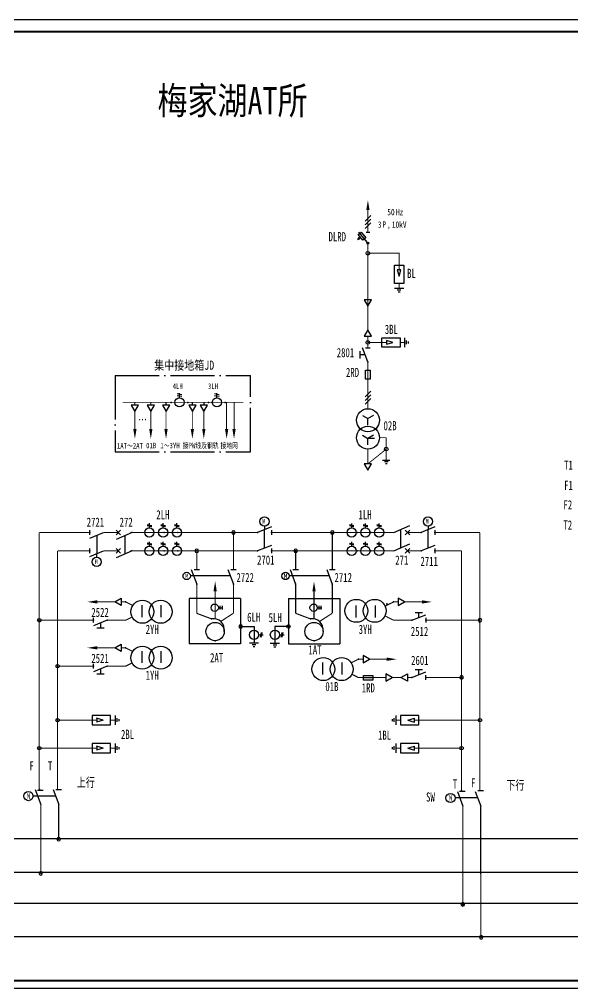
# Model space of a CAD drawing. Header units: millimetres. Extents: x 10667 to 23854, y -3427 to -2899.
# Drawn here: x 18867 to 19169, y -3427 to -2899 of the extents above; entities that cross this region are included whole.
import ezdxf
from ezdxf.enums import TextEntityAlignment as Align

# ---------------------------------------------------------------- set-up
doc = ezdxf.new("R2010")
doc.units = ezdxf.units.MM
doc.header["$LTSCALE"] = 10
doc.linetypes.add('ACAD_ISO04W100', pattern=[30, 24, -3, 0, -3])
doc.linetypes.add('DASHED', pattern=[11, 5, 0.5, 5, 0.5])
for name, color, linetype in [('3', 3, 'Continuous'), ('4', 1, 'Continuous'), ('BBLOCK', 2, 'DASHED'), ('BLOCK', 3, 'Continuous'), ('BOX', 7, 'Continuous'), ('DASHED', 6, 'Continuous'), ('DLINE', 1, 'Continuous'), ('LINE', 7, 'Continuous'), ('PLINE', 1, 'Continuous'), ('TEXT', 2, 'Continuous'), ('设    备', 3, 'Continuous'), ('设备编号', 2, 'Continuous'), ('连 接 线', 1, 'Continuous')]:
    doc.layers.add(name, color=color, linetype=linetype)
doc.styles.add('HZ', font='SimSun.ttf', dxfattribs={"width": 0.7})
doc.styles.add('ITALIC', font='NSimSun.ttf', dxfattribs={"width": 0.7})
doc.styles.add('JH1', font='NSimSun.ttf', dxfattribs={"width": 0.8})
doc.styles.add('ROMNAS', font='NSimSun.ttf', dxfattribs={"width": 0.7})

# ---------------------------------------------------------------- blocks, each defined once
blk = doc.blocks.new('$$POINT', base_point=(176.43, 371.44))
blk.add_point((176.43, 371.44))
blk = doc.blocks.new('$$DD', base_point=(181.79, 368.35))
at = {"layer": 'BLOCK', "color": 2}
blk.add_circle((181.79, 368.35), 0.971, dxfattribs=at)
at = {"xscale": 1.428571, "yscale": 1.428571, "zscale": 1.428571}
for rotation in [270, 180, 90]:
    blk.add_blockref('$$POINT', (181.79, 368.35), dxfattribs=dict(at, rotation=rotation))
blk.add_blockref('$$POINT', (181.79, 368.35), dxfattribs=at)
blk = doc.blocks.new('$JT')
at = {"color": 3}
blk.add_lwpolyline([(0, 0, 1.8, 0, 0), (0, 5.41, 0, 0, 0)], format="xyseb", dxfattribs=at)
blk = doc.blocks.new('$$LHX')
for p, q in [((3.79, 1.25), (3.29, -1.25)), ((4.29, 1.25), (3.79, -1.25)), ((2.5, 0), (5, 0))]:
    blk.add_line(p, q)
blk.add_circle((0, 0), 2.5)
blk = doc.blocks.new('$ZOBYQX')
blk.add_circle((0, 0), 5)
blk.add_arc((-1, 1), 6, 350.5377, 99.4623)
for p in [(-1.99, 6.92), (0, -5)]:
    blk.add_point(p)
at = {"style": 'HZ', "width": 0.76}
blk.add_attdef('序号', (5.33, -2.35), '', height=4, dxfattribs=at)
at = {"style": 'HZ', "width": 0.76, "flags": 1}
for tag, p in [('符号', (5.21, -6.8)), ('名称', (5.21, -11.09)), ('规格', (5.21, -19.68)), ('型号', (5.21, -15.39)), ('单位', (5.21, -24.12)), ('数量', (5.46, -28.55))]:
    blk.add_attdef(tag, p, '', height=4, dxfattribs=at)
blk = doc.blocks.new('$BLQX')
for p, q in [((-2.5, -10), (-2.5, 0)), ((-2.5, 0), (2.5, 0)), ((2.5, 0), (2.5, -10)), ((0, -6), (-1.08, -2.46)), ((-1.07, -2.5), (1.08, -2.5)), ((0, -6), (1.08, -2.46)), ((2.5, -10), (-2.5, -10)), ((-2.5, -12.5), (2.5, -12.5)), ((-1, -13.5), (1, -13.5)), ((-0.5, -14.5), (0.5, -14.5))]:
    blk.add_line(p, q)
at = {"layer": 'DLINE', "const_width": 0.6}
for points in [[(0, -2.5), (0, 0)], [(0, -10), (0, -12.5)]]:
    blk.add_lwpolyline(points, dxfattribs=at)
at = {"style": 'HZ', "width": 0.76, "flags": 1}
for tag, p in [('符号', (3.73, -14.77)), ('名称', (3.73, -19.07)), ('型号', (3.73, -23.36)), ('规格', (3.73, -27.66)), ('单位', (3.73, -32.1)), ('数量', (3.99, -36.53))]:
    blk.add_attdef(tag, p, '', height=4, dxfattribs=at)
at = {"style": 'HZ', "width": 0.76}
blk.add_attdef('序号', (3.86, -10.33), '', height=4, dxfattribs=at)
blk = doc.blocks.new('$RDQX')
for p, q in [((-1.25, 2.5), (1.25, 2.5)), ((-1.25, -2.5), (-1.25, 2.5)), ((1.25, 2.5), (1.25, -2.5)), ((1.25, -2.5), (-1.25, -2.5))]:
    blk.add_line(p, q)
at = {"layer": 'DLINE', "const_width": 0.6}
blk.add_lwpolyline([(0, 2.5), (0, -2.5)], dxfattribs=at)
at = {"layer": 'DLINE'}
for p in [(0, 2.5), (0, -2.5)]:
    blk.add_point(p, dxfattribs=at)
at = {"style": 'HZ', "width": 0.76}
blk.add_attdef('序号', (1.71, -2.68), '', height=4, dxfattribs=at)
at = {"style": 'HZ', "width": 0.76, "flags": 1}
for tag, p in [('符号', (1.59, -7.12)), ('名称', (1.59, -11.42)), ('规格', (1.59, -20.01)), ('型号', (1.59, -15.71)), ('单位', (1.59, -24.45)), ('数量', (1.84, -28.88))]:
    blk.add_attdef(tag, p, '', height=4, dxfattribs=at)

msp = doc.modelspace()

# ---------------------------------------------------------------- linework, layer by layer
for p, q in [((19057.11, -3085.26), (19054.11, -3077.76)), ((19055.86, -3077.76), (19058.36, -3077.76)), ((19052.85, -3083.51), (19052.85, -3079.51)), ((19055.61, -3081.51), (19052.85, -3081.51)), ((18905.46, -3179.58), (18905.46, -3177.08)), ((18905.46, -3181.33), (18912.96, -3178.33)), ((18919.77, -3179.58), (18922.27, -3177.08)), ((18919.77, -3177.08), (18922.27, -3179.58)), ((18928.52, -3178.33), (18919.77, -3182.08)), ((19004.46, -3175.33), (18996.96, -3178.33)), ((19000.71, -3174.83), (19000.71, -3176.83)), ((19000.71, -3186.83), (19000.71, -3176.83)), ((19004.46, -3177.08), (19004.46, -3179.58)), ((19071.21, -3178.34), (19079.96, -3174.59)), ((19079.96, -3177.09), (19077.46, -3179.59)), ((19079.96, -3179.59), (19077.46, -3177.09)), ((19093.62, -3175.33), (19086.12, -3178.33)), ((19089.87, -3174.83), (19089.87, -3176.83)), ((19089.87, -3186.83), (19089.87, -3176.83)), ((19093.62, -3177.08), (19093.62, -3179.58)), ((18909.21, -3179.83), (18909.21, -3189.83)), ((18905.46, -3189.58), (18905.46, -3187.08)), ((18905.46, -3191.33), (18912.96, -3188.33)), ((18919.77, -3187.08), (18922.27, -3189.58)), ((18919.77, -3189.58), (18922.27, -3187.08)), ((18928.52, -3188.33), (18919.77, -3192.08)), ((19004.46, -3185.33), (18996.96, -3188.33)), ((19004.46, -3187.08), (19004.46, -3189.58)), ((19071.21, -3188.34), (19079.96, -3184.59)), ((19079.96, -3189.59), (19077.46, -3187.09)), ((19079.96, -3187.09), (19077.46, -3189.59)), ((19093.62, -3185.33), (19086.12, -3188.33)), ((19093.62, -3187.08), (19093.62, -3189.58)), ((18909.21, -3191.83), (18909.21, -3189.83)), ((18975.52, -3219.35), (18978.04, -3219.35)), ((18976.58, -3220.3), (18976.58, -3218.3)), ((18977.58, -3218.3), (18977.58, -3220.3)), ((19029.43, -3219.35), (19031.95, -3219.35)), ((19030.49, -3220.3), (19030.49, -3218.3)), ((19031.49, -3218.3), (19031.49, -3220.3)), ((18907.49, -3227.39), (18907.49, -3224.89)), ((18914.99, -3226.14), (18907.49, -3229.14)), ((19081.11, -3226.14), (19088.61, -3223.14)), ((19082.86, -3221.89), (19086.86, -3221.89)), ((19084.86, -3224.64), (19084.86, -3221.89)), ((19088.61, -3224.89), (19088.61, -3227.39)), ((18913.24, -3230.4), (18909.24, -3230.4)), ((18911.24, -3227.64), (18911.24, -3230.4)), ((18997.53, -3238.56), (18992.53, -3238.56)), ((18996.03, -3239.56), (18994.03, -3239.56)), ((18995.53, -3240.56), (18994.53, -3240.56)), ((19003.89, -3238.56), (19008.89, -3238.56)), ((19005.39, -3239.56), (19007.39, -3239.56)), ((19005.89, -3240.56), (19006.89, -3240.56)), ((18907.49, -3252.42), (18907.49, -3249.92)), ((18914.99, -3251.17), (18907.49, -3254.17)), ((18911.24, -3252.67), (18911.24, -3255.43)), ((18913.24, -3255.43), (18909.24, -3255.43)), ((19081.11, -3257.27), (19088.61, -3254.27)), ((19082.86, -3253.01), (19086.86, -3253.01)), ((19084.86, -3255.77), (19084.86, -3253.01)), ((19088.61, -3258.52), (19088.61, -3256.02))]:
    msp.add_line(p, q)
at = {"color": 7}
for p, q in [((19055.86, -3089.84), (19058.36, -3089.84)), ((19055.86, -3094.84), (19055.86, -3089.84)), ((19058.36, -3089.84), (19058.36, -3094.84)), ((19058.36, -3094.84), (19055.86, -3094.84)), ((18953.14, -3102.63), (18955.64, -3103.13)), ((18953.14, -3103.63), (18955.64, -3104.13)), ((18954.39, -3104.92), (18954.39, -3102.42)), ((18973.51, -3102.63), (18976.01, -3103.13)), ((18973.51, -3103.63), (18976.01, -3104.13)), ((18974.76, -3104.92), (18974.76, -3102.42))]:
    msp.add_line(p, q, dxfattribs=at)
at = {"color": 3}
for p, q in [((18982.1, -3202.01), (18960.29, -3202.01)), ((19036.01, -3202.01), (19014.2, -3202.01))]:
    msp.add_line(p, q, dxfattribs=at)
at = {"color": 7, "const_width": 0.5}
for points in [[(18949.89, -3107.42), (18958.89, -3107.42)], [(18970.26, -3107.42), (18979.26, -3107.42)]]:
    msp.add_lwpolyline(points, dxfattribs=at)
at = {"color": 7}
for points in [[(18930.06, -3121.89, 1.8, 0, 0), (18930.06, -3127.3, 0, 0, 0)], [(18938.72, -3121.89, 1.8, 0, 0), (18938.72, -3127.3, 0, 0, 0)], [(18947.03, -3121.89, 1.8, 0, 0), (18947.03, -3127.3, 0, 0, 0)], [(18961.39, -3121.89, 1.8, 0, 0), (18961.39, -3127.3, 0, 0, 0)], [(18967.62, -3121.89, 1.8, 0, 0), (18967.62, -3127.3, 0, 0, 0)], [(18980.06, -3121.89, 1.8, 0, 0), (18980.07, -3127.3, 0, 0, 0)], [(18984.11, -3121.89, 1.8, 0, 0), (18984.11, -3127.3, 0, 0, 0)], [(18973.81, -3210.38, 1.8, 0, 0), (18973.81, -3204.97, 0, 0, 0)], [(19027.72, -3210.38, 1.8, 0, 0), (19027.72, -3204.97, 0, 0, 0)]]:
    msp.add_lwpolyline(points, format="xyseb", dxfattribs=at)
at = {"color": 1, "const_width": 0.6}
for points in [[(18973.81, -3210.38), (18973.81, -3225.54)], [(19027.72, -3210.38), (19027.72, -3225.54)], [(18971.81, -3225.37), (18963.81, -3222.37)], [(18976.76, -3226.84), (18983.78, -3222.31)], [(19025.72, -3225.37), (19017.72, -3222.37)], [(19030.67, -3226.84), (19037.69, -3222.31)]]:
    msp.add_lwpolyline(points, dxfattribs=at)
at = {"color": 7}
for centre, radius in [((18954.39, -3107.42), 2.5), ((18974.76, -3107.42), 2.5), ((19057.11, -3117.16), 6.25)]:
    msp.add_circle(centre, radius, dxfattribs=at)
for centre, radius in [((19000.71, -3172.33), 2.5), ((19089.87, -3172.33), 2.5), ((18909.21, -3194.33), 2.5), ((18973.58, -3219.3), 2), ((19027.49, -3219.3), 2)]:
    msp.add_circle(centre, radius)
for p in [(19057.11, -3077.76), (19057.11, -3085.26), (18905.46, -3178.33), (18927.96, -3178.33), (18946.02, -3178.33), (18953.52, -3178.33), (18996.96, -3178.33), (19004.46, -3178.33), (19051.21, -3178.34), (19058.71, -3178.34), (19086.12, -3178.33), (19093.62, -3178.33), (18905.46, -3188.33), (18927.96, -3188.33), (18946.02, -3188.33), (18953.52, -3188.33), (18996.96, -3188.33), (19004.46, -3188.33), (19051.21, -3188.34), (19058.71, -3188.34), (19086.12, -3188.33), (19093.62, -3188.33), (18907.49, -3226.14), (18914.99, -3226.14), (19081.11, -3226.14), (19088.61, -3226.14), (18907.49, -3251.17), (18914.99, -3251.17), (19081.11, -3257.27), (19088.61, -3257.27)]:
    msp.add_point(p)
for p in [(18949.89, -3107.42), (18958.89, -3107.42), (18970.26, -3107.42), (18979.26, -3107.42)]:
    msp.add_point(p, dxfattribs=at)
at = {"color": 4}
for p in [(18963.79, -3198.51), (18983.79, -3198.51), (19017.7, -3198.51), (19037.7, -3198.51), (18963.79, -3206.51), (18983.79, -3206.51), (19017.7, -3206.51), (19037.7, -3206.51)]:
    msp.add_point(p, dxfattribs=at)
at = {"layer": '4', "color": 2}
msp.add_lwpolyline([(10666.54, -2898.77), (23853.86, -2898.77), (23853.86, -3426.84), (10666.54, -3426.84)], close=True, dxfattribs=at)
at = {"layer": 'BBLOCK', "linetype": 'Continuous'}
for p, q in [((19074.96, -3176.74), (19074.96, -3186.74)), ((18924.77, -3189.93), (18924.77, -3179.93))]:
    msp.add_line(p, q, dxfattribs=at)
at = {"layer": 'BLOCK', "color": 7}
for p, q in [((19057.11, -3067.99), (19055.11, -3071.45)), ((19059.11, -3071.45), (19057.11, -3067.99)), ((19055.11, -3071.45), (19059.11, -3071.45)), ((19058.61, -3101.41), (19055.61, -3104.41)), ((19058.61, -3103.41), (19055.61, -3106.41)), ((18928.06, -3108.92), (18930.06, -3112.39)), ((18932.06, -3108.92), (18928.06, -3108.92)), ((18930.06, -3112.39), (18932.06, -3108.92)), ((18936.72, -3108.92), (18938.72, -3112.39)), ((18940.72, -3108.92), (18936.72, -3108.92)), ((18938.72, -3112.39), (18940.72, -3108.92)), ((18949.03, -3108.92), (18945.03, -3108.92)), ((18945.03, -3108.92), (18947.03, -3112.39)), ((18947.03, -3112.39), (18949.03, -3108.92)), ((18959.39, -3108.92), (18961.39, -3112.39)), ((18963.39, -3108.92), (18959.39, -3108.92)), ((18961.39, -3112.39), (18963.39, -3108.92)), ((18965.62, -3108.92), (18967.62, -3112.39)), ((18969.62, -3108.92), (18965.62, -3108.92)), ((18967.62, -3112.39), (18969.62, -3108.92)), ((19058.61, -3105.41), (19055.61, -3108.41)), ((19059.11, -3140.91), (19055.11, -3140.91)), ((19055.11, -3140.91), (19057.11, -3144.37)), ((19057.11, -3144.37), (19059.11, -3140.91)), ((19065.11, -3138.91), (19069.11, -3138.91)), ((19068.11, -3139.91), (19066.11, -3139.91)), ((19067.61, -3140.91), (19066.61, -3140.91))]:
    msp.add_line(p, q, dxfattribs=at)
at = {"layer": 'BLOCK'}
for p, q in [((18960.79, -3198.51), (18963.79, -3206.51)), ((18962.29, -3198.51), (18965.29, -3198.51)), ((18980.79, -3198.51), (18983.79, -3206.51)), ((18982.29, -3198.51), (18985.29, -3198.51)), ((19014.7, -3198.51), (19017.7, -3206.51)), ((19016.2, -3198.51), (19019.2, -3198.51)), ((19034.7, -3198.51), (19037.7, -3206.51)), ((19036.2, -3198.51), (19039.2, -3198.51)), ((18933.94, -3224.38), (18933.94, -3217.88)), ((18944.44, -3224.38), (18944.44, -3217.88)), ((19050.51, -3218.17), (19050.51, -3224.67)), ((19061.01, -3218.17), (19061.01, -3224.67)), ((18933.94, -3249.41), (18933.94, -3242.91)), ((18944.44, -3249.41), (18944.44, -3242.91)), ((19032.49, -3255.61), (19032.49, -3249.11)), ((19042.99, -3255.61), (19042.99, -3249.11))]:
    msp.add_line(p, q, dxfattribs=at)
at = {"layer": 'BLOCK', "linetype": 'DASHED'}
for p, q in [((18959.65, -3214.27), (18959.65, -3238.93)), ((18987.69, -3214.27), (18959.65, -3214.27)), ((18987.69, -3214.27), (18987.69, -3238.93)), ((19013.72, -3214.27), (19041.77, -3214.27)), ((19013.72, -3214.27), (19013.72, -3238.93)), ((19041.77, -3214.27), (19041.77, -3238.93)), ((18987.69, -3238.93), (18959.65, -3238.93)), ((19013.72, -3238.93), (19041.77, -3238.93))]:
    msp.add_line(p, q, dxfattribs=at)
at = {"layer": 'BLOCK', "color": 5}
for p, q in [((18987.69, -3229.55), (18992.84, -3229.55)), ((18992.84, -3229.55), (18995.03, -3229.55)), ((18995.03, -3229.55), (18995.03, -3238.56)), ((19008.57, -3229.55), (19006.39, -3229.55)), ((19006.39, -3229.55), (19006.39, -3238.56)), ((19013.72, -3229.55), (19008.57, -3229.55))]:
    msp.add_line(p, q, dxfattribs=at)
at = {"layer": 'BLOCK', "color": 7}
for centre, radius in [((19057.11, -3126.66), 6.25), ((19067.11, -3132.91), 1)]:
    msp.add_circle(centre, radius, dxfattribs=at)
at = {"layer": 'BLOCK'}
for centre, radius in [((18958.29, -3202.01), 2), ((19012.2, -3202.01), 2), ((18934.14, -3221.53), 6.25), ((18944.14, -3221.53), 6.25), ((19050.81, -3221.01), 6.25), ((19060.81, -3221.01), 6.25), ((18934.14, -3246.57), 6.25), ((18944.14, -3246.57), 6.25), ((19032.79, -3252.77), 6.25), ((19042.79, -3252.77), 6.25)]:
    msp.add_circle(centre, radius, dxfattribs=at)
at = {"layer": 'BOX', "const_width": 1.05}
msp.add_lwpolyline([(10677.66, -2905.48), (23845.41, -2905.48), (23845.41, -3422.56), (10677.66, -3422.56)], close=True, dxfattribs=at)
at = {"layer": 'DASHED', "color": 7, "linetype": 'DASHED', "ltscale": 0.5, "const_width": 0.5}
for points in [[(18930.06, -3112.39), (18930.06, -3122.39)], [(18938.72, -3112.39), (18938.72, -3122.39)], [(18947.03, -3112.39), (18947.03, -3122.39)]]:
    msp.add_lwpolyline(points, dxfattribs=at)
at = {"layer": 'DLINE', "const_width": 0.6}
for points in [[(18877.91, -3178.33), (18877.91, -3318.37)], [(18905.46, -3178.33), (18877.91, -3178.33)], [(18912.96, -3178.33), (18921.02, -3178.33)], [(18928.52, -3178.33), (18996.96, -3178.33)], [(18983.79, -3198.51), (18983.79, -3178.33)], [(19004.46, -3178.33), (19071.25, -3178.33)], [(19037.7, -3198.51), (19037.7, -3178.33)], [(19078.73, -3178.33), (19086.12, -3178.33)], [(19093.62, -3178.33), (19118.18, -3178.33)], [(19118.18, -3318.89), (19118.18, -3178.33)], [(18887.91, -3207.36), (18887.91, -3188.33)], [(18905.46, -3188.33), (18887.91, -3188.33)], [(18921.02, -3188.33), (18912.96, -3188.33)], [(18928.52, -3188.33), (18996.96, -3188.33)], [(18963.79, -3198.51), (18963.79, -3188.33)], [(19004.46, -3188.33), (19071.25, -3188.33)], [(19017.7, -3198.51), (19017.7, -3188.33)], [(19078.69, -3188.33), (19086.12, -3188.33)], [(19093.62, -3188.33), (19108.18, -3188.33)], [(19108.18, -3257.27), (19108.18, -3188.33)], [(18887.91, -3318.37), (18887.91, -3207.36)], [(18963.81, -3205.96), (18963.81, -3222.37)], [(18983.81, -3205.96), (18983.81, -3218.87)], [(19017.72, -3205.96), (19017.72, -3222.37)], [(19037.72, -3205.96), (19037.72, -3218.87)], [(18963.81, -3218.17), (18963.81, -3222.2)], [(18983.81, -3218.17), (18983.81, -3222.2)], [(19017.72, -3218.17), (19017.72, -3222.2)], [(19037.72, -3218.17), (19037.72, -3222.2)], [(18907.49, -3226.14), (18877.91, -3226.14)], [(18924.99, -3226.14), (18914.99, -3226.14)], [(19071.11, -3226.14), (19081.11, -3226.14)], [(19088.61, -3226.14), (19118.18, -3226.14)], [(18907.49, -3251.17), (18887.91, -3251.17)], [(18924.99, -3251.17), (18914.99, -3251.17)], [(19051.94, -3257.37), (19066.83, -3257.27)], [(19088.61, -3257.27), (19108.18, -3257.27)], [(19108.18, -3318.89), (19108.18, -3257.27)], [(18906.74, -3280.56), (18887.91, -3280.56)], [(19084.95, -3280.56), (19118.18, -3280.56)], [(18906.74, -3295.81), (18877.91, -3295.81)], [(19084.95, -3295.81), (19108.18, -3295.81)]]:
    msp.add_lwpolyline(points, dxfattribs=at)
at = {"layer": 'LINE', "color": 7, "linetype": 'DASHED'}
for p, q in [((19058.61, -3005.66), (19055.61, -3008.66)), ((19058.61, -3007.66), (19055.61, -3010.66)), ((19058.61, -3009.66), (19055.61, -3012.66)), ((19071.6, -3032.67), (19076.6, -3032.67)), ((19071.6, -3042.67), (19071.6, -3032.67)), ((19075.1, -3035.17), (19073.1, -3035.17)), ((19073.1, -3035.17), (19074.1, -3038.67)), ((19074.1, -3038.67), (19075.1, -3035.17)), ((19076.6, -3032.67), (19076.6, -3042.67)), ((19076.6, -3042.67), (19071.6, -3042.67)), ((19071.6, -3045.17), (19076.6, -3045.17)), ((19073.1, -3046.17), (19075.1, -3046.17)), ((19059.11, -3051.57), (19055.11, -3051.57)), ((19055.11, -3051.57), (19057.11, -3055.03)), ((19057.11, -3055.03), (19059.11, -3051.57)), ((19073.6, -3047.17), (19074.6, -3047.17))]:
    msp.add_line(p, q, dxfattribs=at)
at = {"layer": 'LINE', "color": 7, "linetype": 'ACAD_ISO04W100', "ltscale": 0.1}
for p, q in [((18919.37, -3092.74), (18993.16, -3092.74)), ((18919.37, -3092.74), (18919.37, -3134.43)), ((18993.16, -3134.43), (18993.16, -3092.74)), ((18919.37, -3134.43), (18993.16, -3134.43))]:
    msp.add_line(p, q, dxfattribs=at)
at = {"layer": 'LINE', "color": 7, "linetype": 'DASHED'}
msp.add_lwpolyline([(19057.11, -3002.66, 1.8, 0, 0), (19057.11, -2997.25, 0, 0, 0)], format="xyseb", dxfattribs=at)
at = {"layer": 'LINE', "color": 7, "linetype": 'DASHED', "const_width": 0.6}
for points in [[(19057.11, -3002.16), (19057.11, -3014.66)], [(19057.11, -3020.66), (19057.11, -3027.16)], [(19057.11, -3026.16), (19074.11, -3026.16), (19074.11, -3032.66)], [(19057.11, -3027.16), (19057.11, -3067.95)], [(19074.1, -3035.17), (19074.1, -3032.67)], [(19074.1, -3042.67), (19074.1, -3045.17)]]:
    msp.add_lwpolyline(points, dxfattribs=at)
at = {"layer": 'LINE', "color": 7, "linetype": 'DASHED'}
msp.add_circle((19057.11, -3026.16), 1, dxfattribs=at)
at = {"layer": 'PLINE', "color": 7}
msp.add_line((18967.62, -3107.42), (18967.62, -3108.92), dxfattribs=at)
at = {"layer": 'PLINE', "color": 5}
for p, q in [((18794.32, -3345.08), (19263.13, -3345.08)), ((19141.29, -3345.08), (19404.89, -3345.08)), ((18793.21, -3363.46), (19263.13, -3363.46)), ((19142.12, -3363.46), (19403.79, -3363.46)), ((18795.53, -3380.32), (19264.54, -3380.32)), ((19145.16, -3380.32), (19405.23, -3380.32)), ((18790.73, -3398.47), (19140.51, -3398.47)), ((19140.51, -3398.42), (19404.07, -3398.42))]:
    msp.add_line(p, q, dxfattribs=at)
at = {"layer": 'PLINE', "color": 7}
for points, const_width in [([(19057.11, -3071.45), (19057.11, -3077.76)], 0.5), ([(19057.11, -3085.26), (19057.11, -3110.91)], 0.5), ([(19057.11, -3089.84), (19057.11, -3094.84)], 0.6), ([(18923.43, -3107.42), (18989.21, -3107.42)], 0.5), ([(18930.06, -3107.42), (18930.06, -3108.92)], 0.6), ([(18938.72, -3107.42), (18938.72, -3108.92)], 0.6), ([(18947.03, -3107.42), (18947.03, -3108.92)], 0.6), ([(18961.39, -3107.42), (18961.39, -3108.92)], 0.6), ([(18980.06, -3107.28), (18980.06, -3121.89)], 0.5), ([(18984.11, -3107.28), (18984.11, -3121.89)], 0.5), ([(18961.39, -3112.39), (18961.39, -3122.39)], 0.5), ([(18967.62, -3112.39), (18967.62, -3122.39)], 0.5), ([(19063.36, -3126.66), (19067.11, -3126.66)], 0.5), ([(19067.11, -3126.66), (19067.11, -3132.91)], 0.5), ([(19057.11, -3132.91), (19057.11, -3140.91)], 0.5), ([(19067.11, -3132.91), (19057.11, -3140.91)], 0.5), ([(19067.11, -3132.91), (19067.11, -3138.91)], 0.5)]:
    msp.add_lwpolyline(points, dxfattribs=dict(at, const_width=const_width))
at = {"layer": 'PLINE', "const_width": 0.6}
for points in [[(18878.74, -3326.31), (18878.76, -3364.01)], [(18888.5, -3326.42), (18888.51, -3345.54)], [(19108.85, -3327.34), (19108.87, -3380.84)], [(19118.6, -3327.46), (19118.62, -3398.67)]]:
    msp.add_lwpolyline(points, dxfattribs=at)
at = {"layer": 'PLINE', "color": 7}
for p in [(19057.11, -3089.84), (19057.11, -3094.84)]:
    msp.add_point(p, dxfattribs=at)
at = {"layer": '设    备', "color": 3}
for p, q in [((19051.85, -3015.93), (19053.39, -3014.66)), ((19056.79, -3020.28), (19052.11, -3014.66)), ((19053.39, -3014.66), (19055.93, -3017.75)), ((19056.11, -3014.66), (19058.11, -3014.66)), ((19053.12, -3017.47), (19051.57, -3018.74)), ((19051.57, -3018.74), (19052.35, -3017.54)), ((19051.57, -3018.74), (19052.9, -3018.21)), ((19054.39, -3019.02), (19051.85, -3015.93)), ((19055.93, -3017.75), (19054.39, -3019.02)), ((19064.68, -3077.3), (19064.68, -3072.3)), ((19064.68, -3072.3), (19074.68, -3072.3)), ((19074.68, -3072.3), (19074.68, -3077.3)), ((19077.18, -3077.3), (19077.18, -3072.3)), ((19074.68, -3077.3), (19064.68, -3077.3)), ((19067.18, -3073.8), (19067.18, -3075.8)), ((19070.68, -3074.8), (19067.18, -3073.8)), ((19067.18, -3075.8), (19070.68, -3074.8)), ((19078.18, -3075.8), (19078.18, -3073.8)), ((19079.18, -3075.3), (19079.18, -3074.3)), ((18886.77, -3321.94), (18874.5, -3321.94)), ((19116.88, -3322.97), (19104.61, -3322.97))]:
    msp.add_line(p, q, dxfattribs=at)
at = {"layer": '设    备', "color": 7}
for p, q in [((19054.08, -3114.55), (19057.11, -3116.3)), ((19060.14, -3114.55), (19057.11, -3116.3)), ((19057.11, -3119.8), (19057.11, -3116.3)), ((19054.08, -3125.38), (19057.11, -3127.13)), ((19060.14, -3125.38), (19057.11, -3127.13)), ((19060.61, -3127.13), (19057.11, -3127.13)), ((19057.11, -3130.63), (19057.11, -3127.13))]:
    msp.add_line(p, q, dxfattribs=at)
at = {"layer": '设    备'}
for p, q in [((18875.76, -3318.44), (18878.76, -3326.44)), ((18877, -3318.64), (18880, -3318.64)), ((18885.5, -3318.44), (18888.5, -3326.44)), ((18887, -3318.44), (18890, -3318.44)), ((19105.87, -3319.47), (19108.87, -3327.47)), ((19107.11, -3319.19), (19110.11, -3319.19)), ((19115.61, -3319.47), (19118.61, -3327.47)), ((19117.11, -3318.98), (19120.11, -3318.98))]:
    msp.add_line(p, q, dxfattribs=at)
at = {"layer": '设    备', "color": 3, "const_width": 0.6}
for points in [[(19067.18, -3074.8), (19064.68, -3074.8)], [(19074.68, -3074.8), (19077.18, -3074.8)]]:
    msp.add_lwpolyline(points, dxfattribs=at)
at = {"layer": '设    备'}
for centre, radius in [((19057.11, -3020.66), 0.5), ((18872, -3321.94), 2.5), ((19102.11, -3322.97), 2.5)]:
    msp.add_circle(centre, radius, dxfattribs=at)
at = {"layer": '设    备', "color": 3}
msp.add_point((19067.36, -3217.16), dxfattribs=at)
at = {"layer": '设    备'}
for p in [(18878, -3318.44), (19108.11, -3318.98)]:
    msp.add_point(p, dxfattribs=at)
at = {"layer": '连 接 线', "color": 3}
for p, q in [((18919.02, -3216.14), (18922.49, -3214.14)), ((18922.49, -3214.14), (18922.49, -3218.14)), ((19073.61, -3214.14), (19073.61, -3218.14)), ((19077.07, -3216.14), (19073.61, -3214.14)), ((18922.49, -3218.14), (18919.02, -3216.14)), ((19073.61, -3218.14), (19077.07, -3216.14)), ((18919.02, -3241.17), (18922.49, -3239.17)), ((18922.49, -3243.17), (18919.02, -3241.17)), ((18922.49, -3239.17), (18922.49, -3243.17)), ((19057.91, -3247.37), (19054.44, -3245.37)), ((19054.44, -3245.37), (19054.44, -3249.37)), ((19054.44, -3249.37), (19057.91, -3247.37)), ((19066.83, -3255.27), (19066.83, -3259.27)), ((19070.3, -3257.27), (19066.83, -3255.27)), ((19066.83, -3259.27), (19070.3, -3257.27)), ((19075.14, -3257.27), (19078.61, -3255.27)), ((19078.61, -3259.27), (19075.14, -3257.27)), ((19078.61, -3255.27), (19078.61, -3259.27))]:
    msp.add_line(p, q, dxfattribs=at)
at = {"layer": '连 接 线', "const_width": 0.6}
for points in [[(19057.11, -3074.8), (19064.67, -3074.8)], [(18924.99, -3216.14), (18922.49, -3216.14)], [(19071.11, -3216.14), (19073.61, -3216.14)], [(18924.99, -3241.17), (18922.49, -3241.17)], [(19051.94, -3247.37), (19054.44, -3247.37)], [(19081.11, -3257.27), (19078.61, -3257.27)]]:
    msp.add_lwpolyline(points, dxfattribs=at)
at = {"layer": '连 接 线', "color": 6, "linetype": 'DASHED', "ltscale": 0.5, "const_width": 0.5}
for points in [[(18919.02, -3216.14), (18909.02, -3216.14)], [(19077.07, -3216.14), (19087.07, -3216.14)], [(18919.02, -3241.17), (18909.02, -3241.17)], [(19057.91, -3247.37), (19067.91, -3247.37)], [(19075.14, -3257.27), (19070.3, -3257.27)]]:
    msp.add_lwpolyline(points, dxfattribs=at)
at = {"layer": '连 接 线', "color": 3, "const_width": 0.6}
for points in [[(18924.99, -3216.14), (18928.92, -3218.11)], [(19071.11, -3216.14), (19066.5, -3218.44)], [(18924.99, -3226.14), (18928.56, -3224.35)], [(19071.11, -3226.14), (19066.41, -3223.79)], [(18924.99, -3241.17), (18928.92, -3243.14)], [(19051.94, -3247.37), (19048.01, -3249.34)], [(18924.99, -3251.17), (18928.56, -3249.39)], [(19051.94, -3257.37), (19048.37, -3255.59)]]:
    msp.add_lwpolyline(points, dxfattribs=at)
at = {"layer": '连 接 线', "color": 3}
msp.add_circle((19057.11, -3074.8), 1, dxfattribs=at)
for p in [(18924.99, -3216.14), (19071.11, -3216.14), (18924.99, -3241.17), (19051.94, -3247.37)]:
    msp.add_point(p, dxfattribs=at)

# ---------------------------------------------------------------- block references
at = {"layer": 'BLOCK'}
for name, p, rotation in [('$$LHX', (18937.96, -3178.33), 90), ('$$LHX', (18945.46, -3178.33), 90), ('$$LHX', (18952.96, -3178.33), 90), ('$$LHX', (19048.25, -3178.35), 90), ('$$LHX', (19055.75, -3178.35), 90), ('$$LHX', (19063.25, -3178.35), 90), ('$$LHX', (18937.96, -3188.33), 90), ('$$LHX', (18945.46, -3188.33), 90), ('$$LHX', (18952.96, -3188.33), 90), ('$$LHX', (19048.25, -3188.35), 90), ('$$LHX', (19055.75, -3188.35), 90), ('$$LHX', (19063.25, -3188.35), 90), ('$$DD', (18877.91, -3226.14), 270), ('$ZOBYQX', (18973.8, -3232.28), 359.9999985530559), ('$ZOBYQX', (19027.71, -3232.28), 359.9999985530559), ('$$DD', (19013.72, -3229.55), 1.446944142789795e-06), ('$$DD', (18887.91, -3251.17), 270), ('$RDQX', (19057.21, -3257.48), 270), ('$$DD', (18887.91, -3280.56), 90.00000128191111), ('$$DD', (19118.18, -3280.56), 270), ('$$DD', (18877.91, -3295.81), 90.00000128191111), ('$$DD', (19108.18, -3295.81), 270)]:
    msp.add_blockref(name, p, dxfattribs=dict(at, rotation=rotation))
at = {"layer": 'BLOCK', "xscale": -1}
for name, p, rotation in [('$$DD', (18983.79, -3178.33), 359.9999985530559), ('$$DD', (19037.7, -3178.33), 359.9999985530559), ('$$DD', (18963.79, -3188.33), 359.9999985530559), ('$$DD', (19017.7, -3188.33), 359.9999985530559), ('$$DD', (19118.18, -3226.14), 90), ('$$DD', (18987.69, -3229.55), 359.9999985530559), ('$$DD', (19108.18, -3257.27), 90), ('$BLQX', (18906.74, -3280.56), 89.99999871808885), ('$BLQX', (19084.95, -3280.56), 270), ('$BLQX', (18906.74, -3295.81), 89.99999871808885), ('$BLQX', (19084.95, -3295.81), 270)]:
    msp.add_blockref(name, p, dxfattribs=dict(at, rotation=rotation))
at = {"layer": 'BLOCK'}
for p in [(18995.03, -3234.05), (19006.39, -3234.05)]:
    msp.add_blockref('$$LHX', p, dxfattribs=at)
at = {"layer": 'BLOCK', "color": 5, "xscale": -1, "rotation": 359.9999985530559}
for p in [(18888.48, -3345.42), (18878.68, -3364), (19108.82, -3380.92), (19118.88, -3398.88)]:
    msp.add_blockref('$$DD', p, dxfattribs=at)
at = {"layer": '连 接 线', "color": 3, "rotation": 90}
for p in [(18909.52, -3216.14), (18909.52, -3241.17)]:
    msp.add_blockref('$JT', p, dxfattribs=at)
at = {"layer": '连 接 线', "color": 3, "xscale": -1, "rotation": 270}
for p in [(19086.57, -3216.14), (19067.41, -3247.37)]:
    msp.add_blockref('$JT', p, dxfattribs=at)

# ---------------------------------------------------------------- texts
at = {"layer": '3', "linetype": 'DASHED', "width": 0.8}
for s, height, style, p in [('梅家湖AT所', 15, 'JH1', (18983.27, -2950.54)), ('集中接地箱JD', 5, 'ROMNAS', (18956.94, -3089.68))]:
    msp.add_text(s, height=height, dxfattribs=dict(at, style=style)).set_placement(p, align=Align.CENTER)
at = {"layer": '3', "color": 3, "style": 'ITALIC', "width": 0.7}
for s, height, p in [('50', 3.5, (19067.68, -3005.51)), ('Hz', 3.5, (19072.4, -3005.51)), ('3', 3.5, (19062.51, -3012.31)), ('P', 3.5, (19064.96, -3012.31)), ('10kV', 3.5, (19070.16, -3012.31)), ('上行', 5, (18898.42, -3316.95)), ('下行', 5, (19132.65, -3318.46)), ('SW', 5, (19088.82, -3324.96))]:
    msp.add_text(s, height=height, dxfattribs=at).set_placement(p)
at = {"layer": '3', "color": 7, "style": 'ITALIC', "width": 0.7}
msp.add_text(',', height=3.5, dxfattribs=at).set_placement((19067.49, -3012.31))
at = {"layer": '3', "color": 3, "style": 'ITALIC', "width": 0.7}
for s, p in [('2LH', (18945.28, -3168.63)), ('1LH', (19055.57, -3168.65)), ('2721', (18908.52, -3172.7)), ('272', (18925.26, -3172.7)), ('2701', (19001.41, -3193.37)), ('271', (19075.56, -3193.37)), ('2711', (19090.52, -3194.02)), ('2722', (18990.17, -3202.85)), ('2712', (19043.65, -3202.85)), ('2522', (18911.05, -3221.88)), ('6LH', (18994.83, -3224.52)), ('5LH', (19006.52, -3224.71)), ('2YH', (18939.49, -3231.07)), ('3YH', (19055.63, -3231.15)), ('2512', (19085.24, -3232.24)), ('1AT', (19028.24, -3242.29)), ('2521', (18911.05, -3246.91)), ('2AT', (18974.61, -3246.56)), ('2601', (19085.42, -3248.02)), ('1YH', (18939.49, -3256.1)), ('01B', (19037.46, -3262.3)), ('1RD', (19057.32, -3262.99)), ('2BL', (18926.03, -3288.29)), ('1BL', (19066.2, -3288.74)), ('F', (18873.78, -3305.45)), ('T', (18883.81, -3305.45)), ('T', (19104.56, -3315.39)), ('F', (19114.55, -3314.7))]:
    msp.add_text(s, height=5, dxfattribs=at).set_placement(p, align=Align.MIDDLE)
at = {"layer": 'BLOCK'}
for p in [(18958.29, -3202.01), (19012.2, -3202.01)]:
    msp.add_text('M', height=2.5, dxfattribs=at).set_placement(p, align=Align.MIDDLE)
at = {"layer": 'TEXT', "color": 7, "style": 'HZ', "width": 0.75}
for s, p in [('4LH', (18950.68, -3100.1)), ('3LH', (18969.85, -3100.1))]:
    msp.add_text(s, height=3, dxfattribs=at).set_placement(p)
at = {"layer": 'TEXT', "color": 7, "style": 'HZ'}
for s, height, width, p in [('…', 5, 0.7, (18934.23, -3119.39)), ('1AT～2AT', 3, 0.75, (18927.33, -3132.58)), ('01B', 3, 0.75, (18938.92, -3132.45)), ('1～3YH', 3, 0.75, (18949.2, -3132.45)), ('接PW线及钢轨', 3, 0.75, (18965.94, -3132.45)), ('接地网', 3, 0.75, (18981.49, -3132.46))]:
    msp.add_text(s, height=height, dxfattribs=dict(at, width=width)).set_placement(p, align=Align.CENTER)
at = {"layer": 'TEXT', "style": 'HZ', "width": 0.76}
for p in [(18999.6, -3173.44), (19088.59, -3173.44), (18908.18, -3195.44)]:
    msp.add_text('M', height=2.5, dxfattribs=at).set_placement(p)
at = {"layer": '设    备', "style": 'HZ', "width": 0.62}
for p in [(18872, -3321.94), (19102.11, -3322.97)]:
    msp.add_text('M', height=3, dxfattribs=at).set_placement(p, align=Align.MIDDLE)
at = {"layer": '设备编号', "color": 6, "style": 'HZ', "width": 0.7}
for s, p in [('DLRD', (19035.64, -3019.66)), ('3BL', (19066.29, -3070.15)), ('2801', (19040.11, -3082.82)), ('2RD', (19045.13, -3093.62)), ('02B', (19065.61, -3122.62)), ('T1', (19164.12, -3144.12)), ('F1', (19164.12, -3155.12)), ('F2', (19163.71, -3165.76)), ('T2', (19163.71, -3176.76))]:
    msp.add_text(s, height=5, dxfattribs=at).set_placement(p)
msp.add_text('BL', height=5, dxfattribs=at).set_placement((19083.26, -3039.66), align=Align.RIGHT)

doc.saveas('drawing.dxf')
